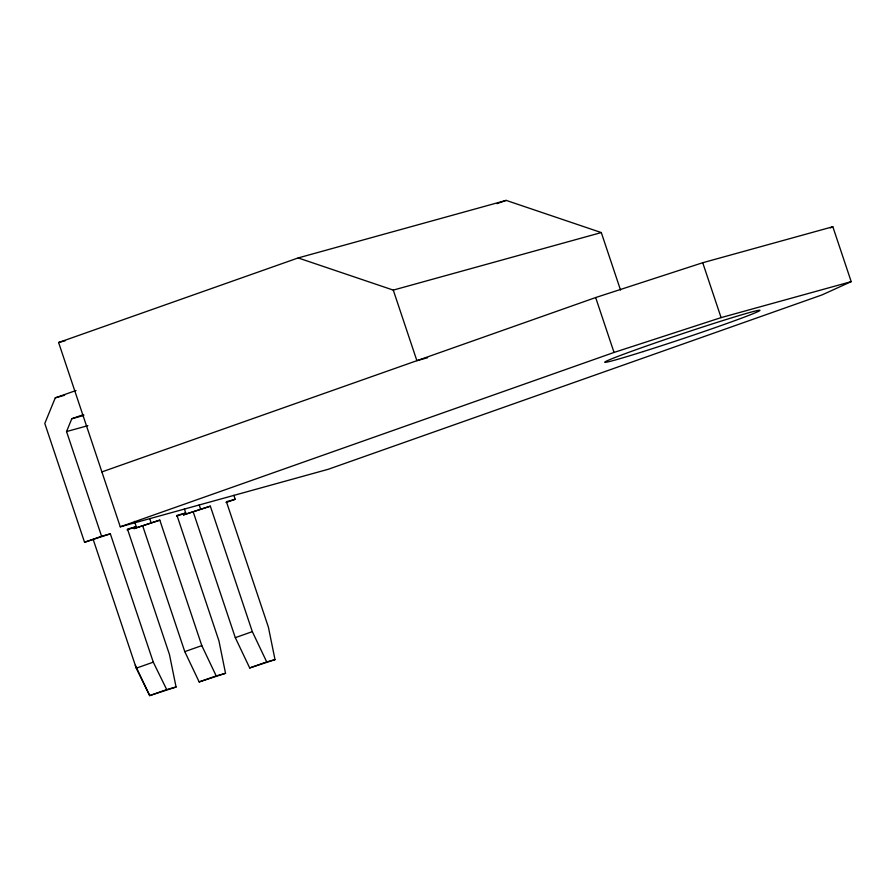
<?xml version="1.0" encoding="UTF-8"?>
<svg xmlns="http://www.w3.org/2000/svg" width="896" height="896" viewBox="0 0 896 896"><rect width="100%" height="100%" fill="white"/><g stroke="black" fill="none" stroke-linecap="round" stroke-linejoin="round"><path stroke-width="1.34" d="M76.048 390.499L55.272 397.846L44.8 423.461L84.549 542.27L110.342 533.826L153.283 662.166L166.712 689.595L176.064 687.008L169.467 654.562L127.478 529.088L136.248 526.669L134.478 521.36M110.342 533.826L101.584 536.256L66.55 431.558L71.781 418.757L83.619 414.579M830.301 227.898L832.832 226.744L851.2 281.635L822.046 294.907L328.283 469.269L120.266 526.814L58.61 342.518L298.155 257.936L506.173 200.39L601.294 232.568L620.536 290.08M496.955 203.65L506.173 200.39M101.898 471.912L595.661 297.55L702.722 262.73L832.832 226.744M120.266 526.814L614.029 352.442L721.09 317.621L851.2 281.635M84.549 542.27L101.584 536.256M127.075 529.906L136.248 526.669M159.813 520.15L134.019 528.584L159.813 520.15L201.802 645.624L216.194 675.909L225.534 673.322L218.938 640.875L176.96 515.402L185.718 512.982L184.386 509.006M176.557 516.219L185.718 512.982M210.336 506.173L183.501 514.898L210.336 506.173L252.325 631.646L266.717 661.931L275.016 659.635L268.408 627.189L226.43 501.726L235.189 499.296L233.867 495.32M226.027 502.533L235.189 499.296M93.318 539.84L136.259 668.17L153.283 662.166M142.789 526.154L184.778 651.627L201.802 645.624M193.312 512.187L235.301 637.661L252.325 631.646M166.712 689.595L149.688 695.61L136.259 668.17M176.064 687.008L149.688 695.61L135.296 665.314M184.778 651.627L199.158 681.923L216.194 675.909M225.534 673.322L199.158 681.923M235.301 637.661L249.693 667.946L266.717 661.931M275.016 659.635L249.693 667.946M58.61 342.518L65.318 340.67M298.155 257.936L393.277 290.102L601.294 232.568M55.272 397.846L64.602 395.259M71.781 418.757L83.787 415.43M66.55 431.558L87.886 425.667M427.627 357.717L416.886 360.685L393.277 290.102M702.722 262.73L721.09 317.621M595.661 297.55L614.029 352.442M199.192 504.907L200.525 508.883M149.722 518.594L151.054 522.57M643.182 351.59A81.906 2.43 -18.5 0 0 759.954 310.352A81.906 2.43 -18.5 0 0 643.72 346.976A81.906 2.43 -18.5 0 0 643.182 351.59"/></g></svg>
